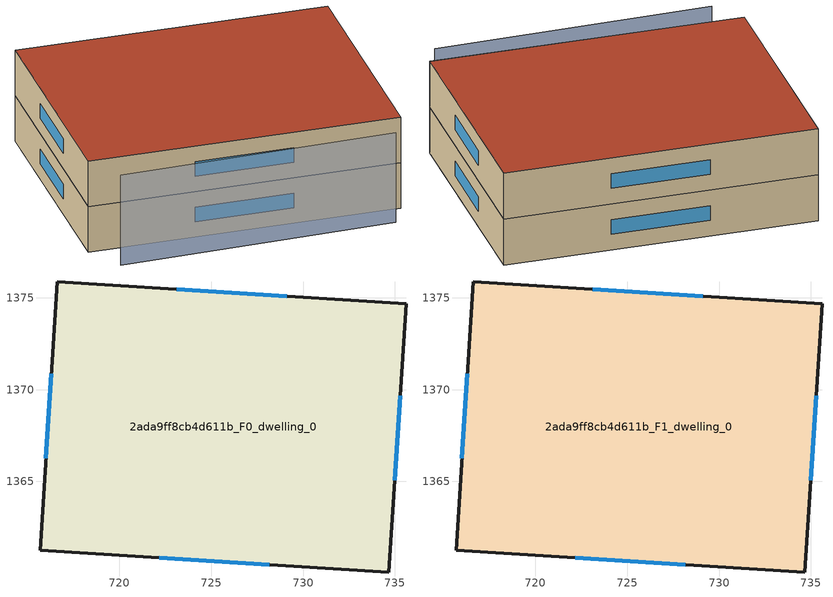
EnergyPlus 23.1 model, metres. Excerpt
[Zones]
2ada9ff8cb4d611b_F0_dwelling_0
 floor ground (EU_floor_Construction): 735.61,1374.68 734.68,1360.04 715.67,1361.25 716.6,1375.89 z0
 wall outside (EU_wall_Construction): 716.6,1375.89 715.67,1361.25 734.68,1360.04 735.61,1374.68 716.6,1375.89 z0:3
 window (EU_Window_Construction): 716.28,1370.88 715.99,1366.26 / 729.1,1375.09 723.11,1375.47 / 735,1365.05 735.29,1369.67 / 722.18,1360.84 728.17,1360.46 z1.03:1.97
2ada9ff8cb4d611b_F1_dwelling_0
 floor to 2ada9ff8cb4d611b_F0_dwelling_0 (EU_floor_Construction): 735.61,1374.68 734.68,1360.04 715.67,1361.25 716.6,1375.89 z3
 wall outside (EU_wall_Construction): 716.6,1375.89 715.67,1361.25 734.68,1360.04 735.61,1374.68 716.6,1375.89 z3:6
 window (EU_Window_Construction): 716.28,1370.88 715.99,1366.26 / 729.1,1375.09 723.11,1375.47 / 735,1365.05 735.29,1369.67 / 722.18,1360.84 728.17,1360.46 z4.03:4.97
 roof outside (EU_roof_Construction): 734.68,1360.04 735.61,1374.68 716.6,1375.89 715.67,1361.25 z6
shading: 716.88,1359.1 733.79,1358.5 z0:5.9
[Building]
EU S2 Campaign: North Axis=0; Terrain=City; Solar Distribution=FullExterior
[Site:Location]
Cape.Town.Intl.AP: Latitude=-33.965; Longitude=18.602; Time Zone=2; Elevation=46
[SizingPeriod:WeatherFileDays]
AnnualSizingPeriod: Begin Month=1; Begin Day of Month=1; End Month=12; End Day of Month=31; Day of Week for Start Day=Monday; Use Weather File Daylight Saving Period=No; Use Weather File Rain and Snow Indicators=No
[MATERIAL]
EU_InternalMass_Material: Roughness=MediumRough; Thickness=0.1; Conductivity=1; Density=1800; Specific Heat=900; Thermal Absorptance=0.9; Solar Absorptance=0.7; Visible Absorptance=0.7
[MATERIAL:NOMASS] Roughness=MediumRough; Thermal Absorptance=0.9; Solar Absorptance=0.7; Visible Absorptance=0.7
Name | Thermal Resistance
EU_wall_NoMass | 0.493876
EU_roof_NoMass | 0.449382
EU_floor_NoMass | 1.25
[WINDOWMATERIAL:SIMPLEGLAZINGSYSTEM]
EU_Window_SimpleGlazing: UFactor=4.4; Solar Heat Gain Coefficient=0.85; Visible Transmittance=0.85
[CONSTRUCTION]
EU_wall_Construction: EU_wall_NoMass
EU_roof_Construction: EU_roof_NoMass
EU_floor_Construction: EU_floor_NoMass
EU_Window_Construction: EU_Window_SimpleGlazing
EU_InternalMass_Construction: EU_InternalMass_Material
[ZONE] Type=1; Multiplier=1; Ceiling Height=autocalculate; Floor Area=autocalculate; Part of Total Floor Area=Yes
Name | Volume
2ada9ff8cb4d611b_F0_dwelling_0 | 838.313
2ada9ff8cb4d611b_F1_dwelling_0 | 838.312
[INTERNALMASS] Construction=EU_InternalMass_Construction; Surface Area=279.437
Name | Zone or ZoneList
2ada9ff8cb4d611b_F0_dwelling_0_EU_InternalMass | 2ada9ff8cb4d611b_F0_dwelling_0
2ada9ff8cb4d611b_F1_dwelling_0_EU_InternalMass | 2ada9ff8cb4d611b_F1_dwelling_0
[OTHEREQUIPMENT] Fuel Type=Electricity; Design Level Calculation Method=Watts/Area; Power per Zone Floor Area=1; Fraction Latent=0; Fraction Radiant=0; Fraction Lost=0; Carbon Dioxide Generation Rate=0; EndUse Subcategory=EU_Step8_InternalGains
Name | Zone or ZoneList or Space or SpaceList | Schedule
EU_Step8_InternalGain_2ada9ff8cb4d611b_F0_dwelling_0_f000 | 2ada9ff8cb4d611b_F0_dwelling_0 | EU_Step8_GainSchedule_2ada9ff8cb4d611b_F0_dwelling_0_f000
EU_Step8_InternalGain_2ada9ff8cb4d611b_F1_dwelling_0_f000 | 2ada9ff8cb4d611b_F1_dwelling_0 | EU_Step8_GainSchedule_2ada9ff8cb4d611b_F1_dwelling_0_f000
[ZONEVENTILATION:DESIGNFLOWRATE] Schedule=EU_AlwaysOn; Design Flow Rate Calculation Method=AirChanges/Hour; Air Changes per Hour=0.64; Ventilation Type=Natural; Fan Pressure Rise=0; Fan Total Efficiency=1; Constant Term Coefficient=1; Temperature Term Coefficient=0; Velocity Term Coefficient=0; Velocity Squared Term Coefficient=0; Minimum Indoor Temperature=-100; Maximum Indoor Temperature=100; Delta Temperature=-100; Minimum Outdoor Temperature=-100; Maximum Outdoor Temperature=100; Maximum Wind Speed=40
Name | Zone or ZoneList or Space or SpaceList
EU_ConstantAir_2ada9ff8cb4d611b_F0_dwelling_0 | 2ada9ff8cb4d611b_F0_dwelling_0
EU_ConstantAir_2ada9ff8cb4d611b_F1_dwelling_0 | 2ada9ff8cb4d611b_F1_dwelling_0
[HVACTEMPLATE:THERMOSTAT] Constant Heating Setpoint=20; Constant Cooling Setpoint=50
EU_HeatOnly_2ada9ff8cb4d611b_F0_dwelling_0; EU_HeatOnly_2ada9ff8cb4d611b_F1_dwelling_0
[HVACTEMPLATE:ZONE:IDEALLOADSAIRSYSTEM] System Availability Schedule=EU_AlwaysOn; Maximum Heating Supply Air Temperature=50; Minimum Cooling Supply Air Temperature=13; Maximum Heating Supply Air Humidity Ratio=0.0156; Minimum Cooling Supply Air Humidity Ratio=0.0077; Heating Limit=NoLimit; Cooling Limit=NoLimit; Heating Availability Schedule=EU_AlwaysOn; Cooling Availability Schedule=EU_CoolingOff; Dehumidification Control Type=ConstantSensibleHeatRatio; Cooling Sensible Heat Ratio=0.7; Dehumidification Setpoint=60; Humidification Control Type=None; Humidification Setpoint=30; Outdoor Air Method=None; Outdoor Air Flow Rate per Person=0.00944; Outdoor Air Flow Rate per Zone Floor Area=0; Outdoor Air Flow Rate per Zone=0; Demand Controlled Ventilation Type=None; Outdoor Air Economizer Type=NoEconomizer; Heat Recovery Type=None; Sensible Heat Recovery Effectiveness=0.7; Latent Heat Recovery Effectiveness=0.65
Name | Template Thermostat
2ada9ff8cb4d611b_F0_dwelling_0 | EU_HeatOnly_2ada9ff8cb4d611b_F0_dwelling_0
2ada9ff8cb4d611b_F1_dwelling_0 | EU_HeatOnly_2ada9ff8cb4d611b_F1_dwelling_0
[SIZING:ZONE] Zone Cooling Design Supply Air Temperature Input Method=SupplyAirTemperature; Zone Cooling Design Supply Air Temperature=13; Zone Heating Design Supply Air Temperature Input Method=SupplyAirTemperature; Zone Heating Design Supply Air Temperature=50; Zone Cooling Design Supply Air Humidity Ratio=0.008; Zone Heating Design Supply Air Humidity Ratio=0.008; Cooling Design Air Flow Method=DesignDay; Cooling Design Air Flow Rate=0; Cooling Minimum Air Flow per Zone Floor Area=0.000762; Cooling Minimum Air Flow=0; Cooling Minimum Air Flow Fraction=0.2; Heating Design Air Flow Method=DesignDay; Heating Design Air Flow Rate=0; Heating Maximum Air Flow per Zone Floor Area=0.002032; Heating Maximum Air Flow=0.141576; Heating Maximum Air Flow Fraction=0.3; Account for Dedicated Outdoor Air System=No; Dedicated Outdoor Air System Control Strategy=NeutralSupplyAir; Dedicated Outdoor Air Low Setpoint Temperature for Design=autosize; Dedicated Outdoor Air High Setpoint Temperature for Design=autosize; Zone Load Sizing Method=Sensible Load Only No Latent Load; Zone Latent Cooling Design Supply Air Humidity Ratio Input Method=HumidityRatioDifference; Zone Cooling Design Supply Air Humidity Ratio Difference=0.005; Zone Latent Heating Design Supply Air Humidity Ratio Input Method=HumidityRatioDifference; Zone Humidification Design Supply Air Humidity Ratio Difference=0.005
2ada9ff8cb4d611b_F0_dwelling_0; 2ada9ff8cb4d611b_F1_dwelling_0
[SCHEDULE:CONSTANT]
Name | Hourly Value
EU_AlwaysOn | 1
EU_CoolingOff | 0
[SCHEDULE:FILE] Column Number=1; Rows to Skip at Top=0; Number of Hours of Data=8760; Column Separator=Comma; Interpolate to Timestep=No; Minutes per Item=60; Adjust Schedule for Daylight Savings=Yes
Name | File
EU_Step8_GainSchedule_2ada9ff8cb4d611b_F0_dwelling_0_f000 | ../../schedules/2ada9ff8cb4d611b/2ada9ff8cb4d611b_F0_dwelling_0_f000_gain.csv
EU_Step8_GainSchedule_2ada9ff8cb4d611b_F1_dwelling_0_f000 | ../../schedules/2ada9ff8cb4d611b/2ada9ff8cb4d611b_F1_dwelling_0_f000_gain.csv
